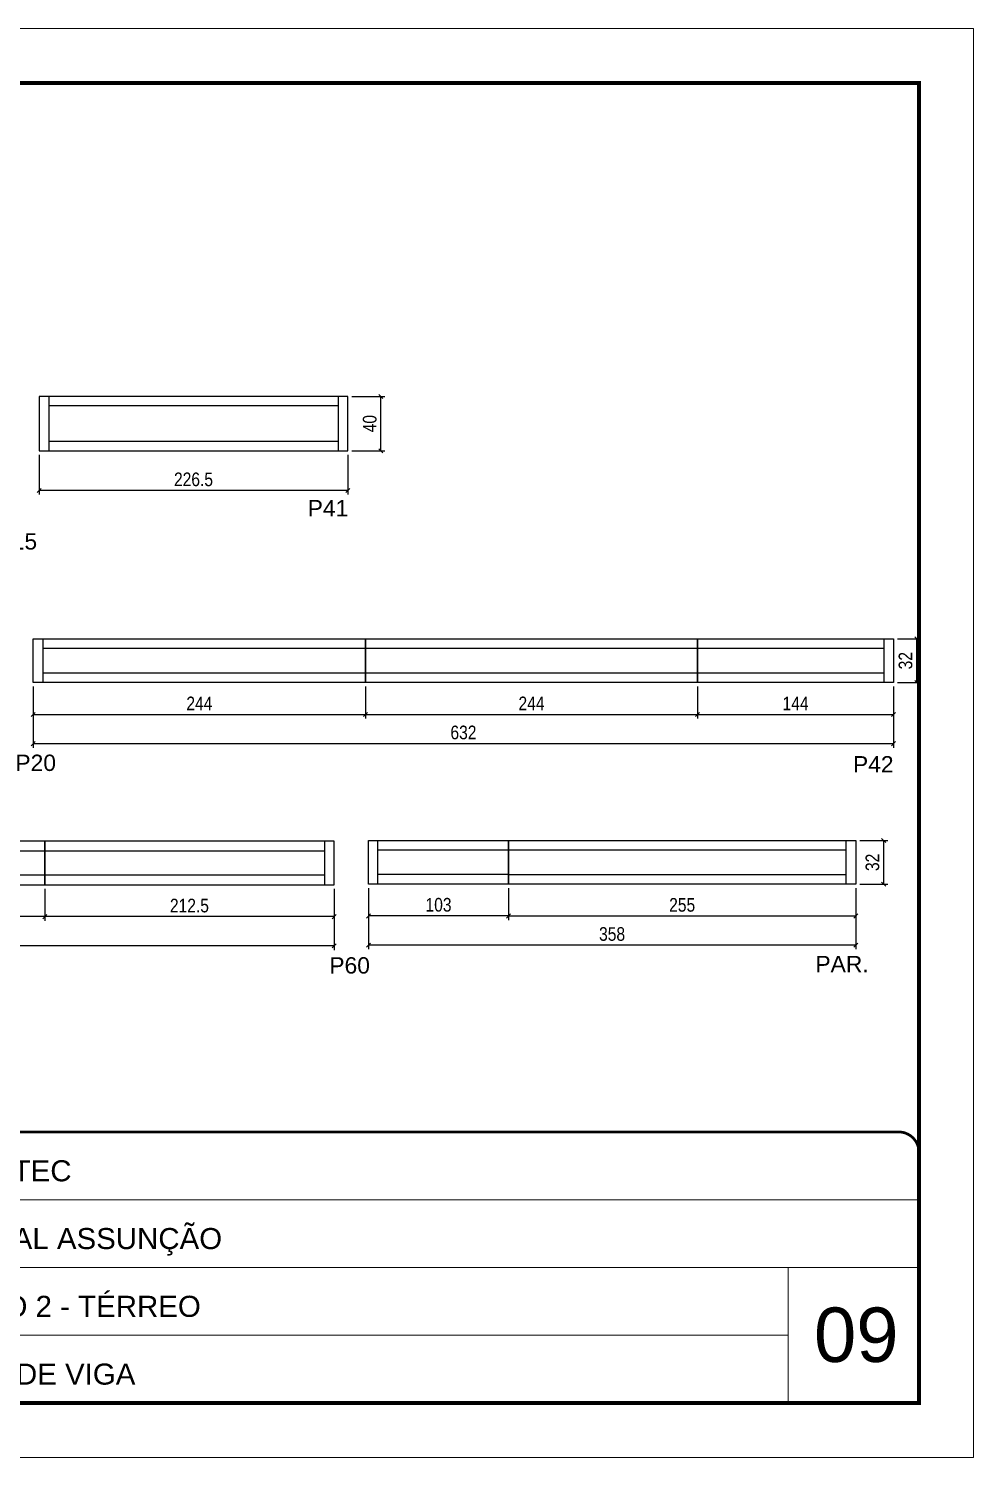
# Model space of a CAD drawing. Extents: x 2954 to 9234, y 774 to 9864.
# Drawn here: x 3745 to 4439, y 6517 to 7567 of the extents above; entities that cross this region are included whole.
import ezdxf

# ---------------------------------------------------------------- set-up
doc = ezdxf.new("R2010")
doc.units = 0
doc.linetypes.add('CONTINUO', pattern=[0])
doc.linetypes.add('DASHED', pattern=[0.75, 0.5, -0.25])
for name, color, linetype in [('5', 5, 'Continuous'), ('Painéis', 200, 'Continuous'), ('SARR_2.2x7', 40, 'Continuous')]:
    doc.layers.add(name, color=color, linetype=linetype)
for name, color, linetype, lineweight in [('CARIMBO', 255, 'Continuous', 9), ('Escoras', 2, 'Continuous', 25), ('Folhas', 255, 'Continuous', 9), ('Romaneio', 3, 'Continuous', 13), ('SARRAFO DE PRESSAO', 251, 'DASHED', 9)]:
    doc.layers.add(name, color=color, linetype=linetype, lineweight=lineweight)
doc.styles.add('ARIAL', font='arial.ttf')
doc.styles.add('COTA TECNICA-50', font='techl___.ttf', dxfattribs={"height": 10})
doc.styles.get("Standard").update_dxf_attribs({"font": 'arial.ttf'})
doc.dimstyles.new('COTA PAINEL-50', dxfattribs={"dimtxt": 10, "dimasz": 3, "dimexe": 3, "dimexo": 3, "dimgap": 3, "dimtad": 1, "dimdec": 1, "dimzin": 12, "dimdsep": 46, "dimtxsty": 'COTA TECNICA-50', "dimblk1": 'OBLIQUE', "dimblk2": 'OBLIQUE', "dimsah": 1, "dimcen": 0.9, "dimclrd": 4, "dimclre": 4, "dimclrt": 240, "dimadec": 1, "dimazin": 3, "dimtfac": 1, "dimtdec": 1, "dimtmove": 0, "dimatfit": 3, "dimfxl": 1, "dimtolj": 1, "dimtzin": 12, "dimarcsym": 0})

# ---------------------------------------------------------------- blocks, each defined once
blk = doc.blocks.new('9999999999')
at = {"color": 30, "linetype": 'CONTINUO'}
for p, q in [((98564.6, 34379.6), (99584, 34379.6)), ((98564.6, 34329.8), (99488, 34329.8)), ((99584, 34329.8), (99488, 34329.8)), ((99488, 34329.8), (99488, 34230.2)), ((98564.6, 34280), (99488, 34280))]:
    blk.add_line(p, q, dxfattribs=at)
at = {"color": 30, "linetype": 'CONTINUO', "const_width": 2}
blk.add_lwpolyline([(99584, 34230.2), (99584, 34414.4, 0.414214), (99569, 34429.4), (98229, 34429.4, 0.414214), (98214, 34414.4), (98214, 34245.2, 0.414214), (98229, 34230.2), (99584, 34230.2)], format="xyb", dxfattribs=at)
at = {"layer": 'Folhas'}
blk.add_lwpolyline([(98139, 34190.2), (99624, 34190.2), (99624, 35240.2), (98139, 35240.2)], close=True, dxfattribs=at)
at = {"layer": 'Folhas', "color": 30, "const_width": 3}
blk.add_lwpolyline([(98214, 34230.2), (99584, 34230.2), (99584, 35200.2), (98214, 35200.2)], close=True, dxfattribs=at)
at = {"color": 7, "linetype": 'Continuous', "ltscale": 5, "style": 'ARIAL'}
for s, height, p in [('ROCONTEC', 15.48, (98837.7, 34393.1)), ('HOSPITAL ASSUNÇÃO', 15.483, (98837.7, 34343.3)), ('TRECHO 2 - TÉRREO', 15.483, (98837.7, 34293.5)), ('FUNDO DE VIGA', 15.483, (98837.7, 34243.7))]:
    blk.add_text(s, height=height, dxfattribs=at).set_placement(p)
blk = doc.blocks.new('_Oblique')
at = {"color": 0, "linetype": 'ByBlock', "lineweight": -2}
blk.add_line((-0.5, -0.5), (0.5, 0.5), dxfattribs=at)
blk = doc.blocks.new('*D271')
at = {"layer": 'Defpoints', "color": 0, "linetype": 'ByBlock', "transparency": 16777216}
for p in [(3979.2, 7296.9), (4003.5, 7296.9), (3979.2, 7256.9)]:
    blk.add_point(p, dxfattribs=at)
at = {"layer": 'Escoras', "color": 4, "linetype": 'ByBlock', "lineweight": -2, "transparency": 16777216}
for p, q in [((3982.2, 7296.9), (4006.5, 7296.9)), ((4003.5, 7256.9), (4003.5, 7296.9)), ((3982.2, 7256.9), (4006.5, 7256.9))]:
    blk.add_line(p, q, dxfattribs=at)
at = {"layer": 'Escoras', "color": 4, "linetype": 'ByBlock', "lineweight": -2, "transparency": 16777216, "xscale": 3, "yscale": 3, "zscale": 3}
for p, rotation in [((4003.5, 7296.9), 90), ((4003.5, 7256.9), 270)]:
    blk.add_blockref('_Oblique', p, dxfattribs=dict(at, rotation=rotation))
at = {"layer": 'Escoras', "color": 240, "linetype": 'ByBlock', "transparency": 16777216, "insert": (3995.4, 7276.9), "char_height": 10, "attachment_point": 5, "rotation": 90, "style": 'COTA TECNICA-50'}
blk.add_mtext('\\A1;40', dxfattribs=at)
blk = doc.blocks.new('*D336')
at = {"layer": 'Defpoints', "color": 0, "linetype": 'ByBlock', "transparency": 16777216}
for p in [(3752.6, 7256.9), (3979.2, 7256.9), (3752.6, 7227.8)]:
    blk.add_point(p, dxfattribs=at)
at = {"layer": 'Escoras', "color": 4, "linetype": 'ByBlock', "lineweight": -2, "transparency": 16777216}
for p, q in [((3752.6, 7253.9), (3752.6, 7224.8)), ((3979.2, 7253.9), (3979.2, 7224.8)), ((3979.2, 7227.8), (3752.6, 7227.8))]:
    blk.add_line(p, q, dxfattribs=at)
at = {"layer": 'Escoras', "color": 4, "linetype": 'ByBlock', "lineweight": -2, "transparency": 16777216, "xscale": 3, "yscale": 3, "zscale": 3, "rotation": 180}
blk.add_blockref('_Oblique', (3752.6, 7227.8), dxfattribs=at)
at = {"layer": 'Escoras', "color": 4, "linetype": 'ByBlock', "lineweight": -2, "transparency": 16777216, "xscale": 3, "yscale": 3, "zscale": 3}
blk.add_blockref('_Oblique', (3979.2, 7227.8), dxfattribs=at)
at = {"layer": 'Escoras', "color": 240, "linetype": 'ByBlock', "transparency": 16777216, "insert": (3865.9, 7235.9), "char_height": 10, "attachment_point": 5, "style": 'COTA TECNICA-50'}
blk.add_mtext('\\A1;226.5', dxfattribs=at)
blk = doc.blocks.new('*D287')
at = {"layer": 'Defpoints', "color": 0, "linetype": 'ByBlock', "transparency": 16777216}
for p in [(3994.4, 6938.5), (4352.4, 6938.5), (3994.4, 6893.6)]:
    blk.add_point(p, dxfattribs=at)
at = {"layer": 'Romaneio', "color": 4, "linetype": 'ByBlock', "lineweight": -2, "transparency": 16777216}
for p, q in [((3994.4, 6935.5), (3994.4, 6890.6)), ((4352.4, 6935.5), (4352.4, 6890.6)), ((4352.4, 6893.6), (3994.4, 6893.6))]:
    blk.add_line(p, q, dxfattribs=at)
at = {"layer": 'Romaneio', "color": 4, "linetype": 'ByBlock', "lineweight": -2, "transparency": 16777216, "xscale": 3, "yscale": 3, "zscale": 3, "rotation": 180}
blk.add_blockref('_Oblique', (3994.4, 6893.6), dxfattribs=at)
at = {"layer": 'Romaneio', "color": 4, "linetype": 'ByBlock', "lineweight": -2, "transparency": 16777216, "xscale": 3, "yscale": 3, "zscale": 3}
blk.add_blockref('_Oblique', (4352.4, 6893.6), dxfattribs=at)
at = {"layer": 'Romaneio', "color": 240, "linetype": 'ByBlock', "transparency": 16777216, "insert": (4173.4, 6901.8), "char_height": 10, "attachment_point": 5, "style": 'COTA TECNICA-50'}
blk.add_mtext('\\A1;358', dxfattribs=at)
blk = doc.blocks.new('*D288')
at = {"layer": 'Defpoints', "color": 0, "linetype": 'Continuous', "transparency": 16777216}
for p in [(3994.4, 6938.5), (4097.4, 6938.5), (3994.4, 6915.1)]:
    blk.add_point(p, dxfattribs=at)
at = {"layer": 'Painéis', "color": 4, "linetype": 'Continuous', "lineweight": -2, "transparency": 16777216}
for p, q in [((3994.4, 6935.5), (3994.4, 6912.1)), ((4097.4, 6935.5), (4097.4, 6912.1)), ((4097.4, 6915.1), (3994.4, 6915.1))]:
    blk.add_line(p, q, dxfattribs=at)
at = {"layer": 'Painéis', "color": 4, "linetype": 'Continuous', "lineweight": -2, "transparency": 16777216, "xscale": 3, "yscale": 3, "zscale": 3, "rotation": 180}
blk.add_blockref('_Oblique', (3994.4, 6915.1), dxfattribs=at)
at = {"layer": 'Painéis', "color": 4, "linetype": 'Continuous', "lineweight": -2, "transparency": 16777216, "xscale": 3, "yscale": 3, "zscale": 3}
blk.add_blockref('_Oblique', (4097.4, 6915.1), dxfattribs=at)
at = {"layer": 'Painéis', "color": 240, "linetype": 'Continuous', "transparency": 16777216, "insert": (4045.9, 6923.3), "char_height": 10, "attachment_point": 5, "style": 'COTA TECNICA-50'}
blk.add_mtext('\\A1;103', dxfattribs=at)
blk = doc.blocks.new('*D289')
at = {"layer": 'Defpoints', "color": 0, "linetype": 'ByBlock', "transparency": 16777216}
for p in [(4097.4, 6938.5), (4352.4, 6938.5), (4352.4, 6915.1)]:
    blk.add_point(p, dxfattribs=at)
at = {"layer": 'Romaneio', "color": 4, "linetype": 'ByBlock', "lineweight": -2, "transparency": 16777216}
for p, q in [((4097.4, 6935.5), (4097.4, 6912.1)), ((4352.4, 6935.5), (4352.4, 6912.1)), ((4097.4, 6915.1), (4352.4, 6915.1))]:
    blk.add_line(p, q, dxfattribs=at)
at = {"layer": 'Romaneio', "color": 4, "linetype": 'ByBlock', "lineweight": -2, "transparency": 16777216, "xscale": 3, "yscale": 3, "zscale": 3, "rotation": 180}
blk.add_blockref('_Oblique', (4097.4, 6915.1), dxfattribs=at)
at = {"layer": 'Romaneio', "color": 4, "linetype": 'ByBlock', "lineweight": -2, "transparency": 16777216, "xscale": 3, "yscale": 3, "zscale": 3}
blk.add_blockref('_Oblique', (4352.4, 6915.1), dxfattribs=at)
at = {"layer": 'Romaneio', "color": 240, "linetype": 'ByBlock', "transparency": 16777216, "insert": (4224.9, 6923.2), "char_height": 10, "attachment_point": 5, "style": 'COTA TECNICA-50'}
blk.add_mtext('\\A1;255', dxfattribs=at)
blk = doc.blocks.new('*D290')
at = {"layer": 'Defpoints', "color": 0, "linetype": 'ByBlock', "transparency": 16777216}
for p in [(3756.7, 6938.1), (3969.2, 6938.1), (3756.7, 6914.6)]:
    blk.add_point(p, dxfattribs=at)
at = {"layer": 'Romaneio', "color": 4, "linetype": 'ByBlock', "lineweight": -2, "transparency": 16777216}
for p, q in [((3756.7, 6935.1), (3756.7, 6911.6)), ((3969.2, 6935.1), (3969.2, 6911.6)), ((3969.2, 6914.6), (3756.7, 6914.6))]:
    blk.add_line(p, q, dxfattribs=at)
at = {"layer": 'Romaneio', "color": 4, "linetype": 'ByBlock', "lineweight": -2, "transparency": 16777216, "xscale": 3, "yscale": 3, "zscale": 3, "rotation": 180}
blk.add_blockref('_Oblique', (3756.7, 6914.6), dxfattribs=at)
at = {"layer": 'Romaneio', "color": 4, "linetype": 'ByBlock', "lineweight": -2, "transparency": 16777216, "xscale": 3, "yscale": 3, "zscale": 3}
blk.add_blockref('_Oblique', (3969.2, 6914.6), dxfattribs=at)
at = {"layer": 'Romaneio', "color": 240, "linetype": 'ByBlock', "transparency": 16777216, "insert": (3862.9, 6922.7), "char_height": 10, "attachment_point": 5, "style": 'COTA TECNICA-50'}
blk.add_mtext('\\A1;212.5', dxfattribs=at)
blk = doc.blocks.new('*D291')
at = {"layer": 'Defpoints', "color": 0, "linetype": 'ByBlock', "transparency": 16777216}
for p in [(3512.7, 6938.1), (3756.7, 6938.1), (3512.7, 6914.6)]:
    blk.add_point(p, dxfattribs=at)
at = {"layer": 'Romaneio', "color": 4, "linetype": 'ByBlock', "lineweight": -2, "transparency": 16777216}
for p, q in [((3512.7, 6935.1), (3512.7, 6911.6)), ((3756.7, 6935.1), (3756.7, 6911.6)), ((3756.7, 6914.6), (3512.7, 6914.6))]:
    blk.add_line(p, q, dxfattribs=at)
at = {"layer": 'Romaneio', "color": 4, "linetype": 'ByBlock', "lineweight": -2, "transparency": 16777216, "xscale": 3, "yscale": 3, "zscale": 3, "rotation": 180}
blk.add_blockref('_Oblique', (3512.7, 6914.6), dxfattribs=at)
at = {"layer": 'Romaneio', "color": 4, "linetype": 'ByBlock', "lineweight": -2, "transparency": 16777216, "xscale": 3, "yscale": 3, "zscale": 3}
blk.add_blockref('_Oblique', (3756.7, 6914.6), dxfattribs=at)
at = {"layer": 'Romaneio', "color": 240, "linetype": 'ByBlock', "transparency": 16777216, "insert": (3634.7, 6922.7), "char_height": 10, "attachment_point": 5, "style": 'COTA TECNICA-50'}
blk.add_mtext('\\A1;244', dxfattribs=at)
blk = doc.blocks.new('*D292')
at = {"layer": 'Defpoints', "color": 0, "linetype": 'ByBlock', "transparency": 16777216}
for p in [(3042.2, 6938.1), (3969.2, 6938.1), (3042.2, 6893.1)]:
    blk.add_point(p, dxfattribs=at)
at = {"layer": 'Romaneio', "color": 4, "linetype": 'ByBlock', "lineweight": -2, "transparency": 16777216}
for p, q in [((3042.2, 6935.1), (3042.2, 6890.1)), ((3969.2, 6935.1), (3969.2, 6890.1)), ((3969.2, 6893.1), (3042.2, 6893.1))]:
    blk.add_line(p, q, dxfattribs=at)
at = {"layer": 'Romaneio', "color": 4, "linetype": 'ByBlock', "lineweight": -2, "transparency": 16777216, "xscale": 3, "yscale": 3, "zscale": 3, "rotation": 180}
blk.add_blockref('_Oblique', (3042.2, 6893.1), dxfattribs=at)
at = {"layer": 'Romaneio', "color": 4, "linetype": 'ByBlock', "lineweight": -2, "transparency": 16777216, "xscale": 3, "yscale": 3, "zscale": 3}
blk.add_blockref('_Oblique', (3969.2, 6893.1), dxfattribs=at)
at = {"layer": 'Romaneio', "color": 240, "linetype": 'ByBlock', "transparency": 16777216, "insert": (3505.7, 6901.2), "char_height": 10, "attachment_point": 5, "style": 'COTA TECNICA-50'}
blk.add_mtext('\\A1;927', dxfattribs=at)
blk = doc.blocks.new('*D243')
at = {"layer": 'Defpoints', "color": 0, "linetype": 'ByBlock', "transparency": 16777216}
for p in [(3748.2, 7086.7), (3992.2, 7086.7), (3992.2, 7063.2)]:
    blk.add_point(p, dxfattribs=at)
at = {"layer": 'Romaneio', "color": 4, "linetype": 'ByBlock', "lineweight": -2, "transparency": 16777216}
for p, q in [((3748.2, 7083.7), (3748.2, 7060.2)), ((3992.2, 7083.7), (3992.2, 7060.2)), ((3748.2, 7063.2), (3992.2, 7063.2))]:
    blk.add_line(p, q, dxfattribs=at)
at = {"layer": 'Romaneio', "color": 4, "linetype": 'ByBlock', "lineweight": -2, "transparency": 16777216, "xscale": 3, "yscale": 3, "zscale": 3, "rotation": 180}
blk.add_blockref('_Oblique', (3748.2, 7063.2), dxfattribs=at)
at = {"layer": 'Romaneio', "color": 4, "linetype": 'ByBlock', "lineweight": -2, "transparency": 16777216, "xscale": 3, "yscale": 3, "zscale": 3}
blk.add_blockref('_Oblique', (3992.2, 7063.2), dxfattribs=at)
at = {"layer": 'Romaneio', "color": 240, "linetype": 'ByBlock', "transparency": 16777216, "insert": (3870.2, 7071.3), "char_height": 10, "attachment_point": 5, "style": 'COTA TECNICA-50'}
blk.add_mtext('\\A1;244', dxfattribs=at)
blk = doc.blocks.new('*D244')
at = {"layer": 'Defpoints', "color": 0, "linetype": 'ByBlock', "transparency": 16777216}
for p in [(3992.2, 7086.7), (4236.2, 7086.7), (4236.2, 7063.2)]:
    blk.add_point(p, dxfattribs=at)
at = {"layer": 'Romaneio', "color": 4, "linetype": 'ByBlock', "lineweight": -2, "transparency": 16777216}
for p, q in [((3992.2, 7083.7), (3992.2, 7060.2)), ((4236.2, 7083.7), (4236.2, 7060.2)), ((3992.2, 7063.2), (4236.2, 7063.2))]:
    blk.add_line(p, q, dxfattribs=at)
at = {"layer": 'Romaneio', "color": 4, "linetype": 'ByBlock', "lineweight": -2, "transparency": 16777216, "xscale": 3, "yscale": 3, "zscale": 3, "rotation": 180}
blk.add_blockref('_Oblique', (3992.2, 7063.2), dxfattribs=at)
at = {"layer": 'Romaneio', "color": 4, "linetype": 'ByBlock', "lineweight": -2, "transparency": 16777216, "xscale": 3, "yscale": 3, "zscale": 3}
blk.add_blockref('_Oblique', (4236.2, 7063.2), dxfattribs=at)
at = {"layer": 'Romaneio', "color": 240, "linetype": 'ByBlock', "transparency": 16777216, "insert": (4114.2, 7071.3), "char_height": 10, "attachment_point": 5, "style": 'COTA TECNICA-50'}
blk.add_mtext('\\A1;244', dxfattribs=at)
blk = doc.blocks.new('*D245')
at = {"layer": 'Defpoints', "color": 0, "linetype": 'ByBlock', "transparency": 16777216}
for p in [(4236.2, 7086.7), (4380.2, 7086.7), (4380.2, 7063.2)]:
    blk.add_point(p, dxfattribs=at)
at = {"layer": 'Romaneio', "color": 4, "linetype": 'ByBlock', "lineweight": -2, "transparency": 16777216}
for p, q in [((4236.2, 7083.7), (4236.2, 7060.2)), ((4380.2, 7083.7), (4380.2, 7060.2)), ((4236.2, 7063.2), (4380.2, 7063.2))]:
    blk.add_line(p, q, dxfattribs=at)
at = {"layer": 'Romaneio', "color": 4, "linetype": 'ByBlock', "lineweight": -2, "transparency": 16777216, "xscale": 3, "yscale": 3, "zscale": 3, "rotation": 180}
blk.add_blockref('_Oblique', (4236.2, 7063.2), dxfattribs=at)
at = {"layer": 'Romaneio', "color": 4, "linetype": 'ByBlock', "lineweight": -2, "transparency": 16777216, "xscale": 3, "yscale": 3, "zscale": 3}
blk.add_blockref('_Oblique', (4380.2, 7063.2), dxfattribs=at)
at = {"layer": 'Romaneio', "color": 240, "linetype": 'ByBlock', "transparency": 16777216, "insert": (4308.2, 7071.3), "char_height": 10, "attachment_point": 5, "style": 'COTA TECNICA-50'}
blk.add_mtext('\\A1;144', dxfattribs=at)
blk = doc.blocks.new('*D246')
at = {"layer": 'Defpoints', "color": 0, "linetype": 'ByBlock', "transparency": 16777216}
for p in [(3748.2, 7086.7), (4380.2, 7086.7), (3748.2, 7041.7)]:
    blk.add_point(p, dxfattribs=at)
at = {"layer": 'Romaneio', "color": 4, "linetype": 'ByBlock', "lineweight": -2, "transparency": 16777216}
for p, q in [((3748.2, 7083.7), (3748.2, 7038.7)), ((4380.2, 7083.7), (4380.2, 7038.7)), ((4380.2, 7041.7), (3748.2, 7041.7))]:
    blk.add_line(p, q, dxfattribs=at)
at = {"layer": 'Romaneio', "color": 4, "linetype": 'ByBlock', "lineweight": -2, "transparency": 16777216, "xscale": 3, "yscale": 3, "zscale": 3, "rotation": 180}
blk.add_blockref('_Oblique', (3748.2, 7041.7), dxfattribs=at)
at = {"layer": 'Romaneio', "color": 4, "linetype": 'ByBlock', "lineweight": -2, "transparency": 16777216, "xscale": 3, "yscale": 3, "zscale": 3}
blk.add_blockref('_Oblique', (4380.2, 7041.7), dxfattribs=at)
at = {"layer": 'Romaneio', "color": 240, "linetype": 'ByBlock', "transparency": 16777216, "insert": (4064.2, 7049.9), "char_height": 10, "attachment_point": 5, "style": 'COTA TECNICA-50'}
blk.add_mtext('\\A1;632', dxfattribs=at)
blk = doc.blocks.new('*D251')
at = {"layer": 'Defpoints', "color": 0, "linetype": 'ByBlock', "transparency": 16777216}
for p in [(4352.4, 6970.5), (4352.4, 6938.5), (4372.9, 6938.5)]:
    blk.add_point(p, dxfattribs=at)
at = {"layer": 'Romaneio', "color": 4, "linetype": 'ByBlock', "lineweight": -2, "transparency": 16777216}
for p, q in [((4355.4, 6970.5), (4375.9, 6970.5)), ((4372.9, 6970.5), (4372.9, 6938.5)), ((4355.4, 6938.5), (4375.9, 6938.5))]:
    blk.add_line(p, q, dxfattribs=at)
at = {"layer": 'Romaneio', "color": 4, "linetype": 'ByBlock', "lineweight": -2, "transparency": 16777216, "xscale": 3, "yscale": 3, "zscale": 3}
for p, rotation in [((4372.9, 6970.5), 90), ((4372.9, 6938.5), 270)]:
    blk.add_blockref('_Oblique', p, dxfattribs=dict(at, rotation=rotation))
at = {"layer": 'Romaneio', "color": 240, "linetype": 'ByBlock', "transparency": 16777216, "insert": (4364.7, 6954.5), "char_height": 10, "attachment_point": 5, "rotation": 90, "style": 'COTA TECNICA-50'}
blk.add_mtext('\\A1;32', dxfattribs=at)
blk = doc.blocks.new('*D252')
at = {"layer": 'Defpoints', "color": 0, "linetype": 'ByBlock', "transparency": 16777216}
for p in [(4380.2, 7118.7), (4397.2, 7118.7), (4380.2, 7086.7)]:
    blk.add_point(p, dxfattribs=at)
at = {"layer": 'Romaneio', "color": 4, "linetype": 'ByBlock', "lineweight": -2, "transparency": 16777216}
for p, q in [((4383.2, 7118.7), (4400.2, 7118.7)), ((4397.2, 7086.7), (4397.2, 7118.7)), ((4383.2, 7086.7), (4400.2, 7086.7))]:
    blk.add_line(p, q, dxfattribs=at)
at = {"layer": 'Romaneio', "color": 4, "linetype": 'ByBlock', "lineweight": -2, "transparency": 16777216, "xscale": 3, "yscale": 3, "zscale": 3}
for p, rotation in [((4397.2, 7118.7), 90), ((4397.2, 7086.7), 270)]:
    blk.add_blockref('_Oblique', p, dxfattribs=dict(at, rotation=rotation))
at = {"layer": 'Romaneio', "color": 240, "linetype": 'ByBlock', "transparency": 16777216, "insert": (4389, 7102.7), "char_height": 10, "attachment_point": 5, "rotation": 90, "style": 'COTA TECNICA-50'}
blk.add_mtext('\\A1;32', dxfattribs=at)

msp = doc.modelspace()

# ---------------------------------------------------------------- linework, layer by layer
at = {"layer": 'Painéis', "linetype": 'Continuous'}
for p, q in [((3994.41, 6970.53), (4097.43, 6970.53)), ((3994.41, 6938.53), (3994.41, 6970.53)), ((4097.43, 6970.53), (4097.43, 6938.53)), ((4097.43, 6938.53), (3994.41, 6938.53))]:
    msp.add_line(p, q, dxfattribs=at)
for points in [[(3979.16, 7296.93), (3752.64, 7296.93), (3752.64, 7256.93), (3979.16, 7256.93)], [(3748.21, 7118.66), (3992.21, 7118.66), (3992.21, 7086.66), (3748.21, 7086.66)], [(3992.21, 7118.66), (4236.21, 7118.66), (4236.21, 7086.66), (3992.21, 7086.66)], [(4236.21, 7086.66), (4236.21, 7118.66), (4380.21, 7118.66), (4380.21, 7086.66)], [(3756.66, 6970.06), (3512.66, 6970.06), (3512.66, 6938.06), (3756.66, 6938.06)], [(3969.16, 6970.06), (3756.66, 6970.06), (3756.66, 6938.06), (3969.16, 6938.06)], [(4352.43, 6938.53), (4097.43, 6938.53), (4097.43, 6970.53), (4352.43, 6970.53)]]:
    msp.add_lwpolyline(points, close=True, dxfattribs=at)
at = {"layer": 'SARR_2.2x7', "linetype": 'Continuous'}
for p, q in [((3972.13, 7289.93), (3759.64, 7289.93)), ((3759.68, 7296.93), (3759.68, 7256.93)), ((3972.13, 7296.93), (3972.13, 7256.93)), ((3759.61, 7263.93), (3972.13, 7263.93)), ((3755.21, 7118.66), (3755.21, 7086.66)), ((3992.21, 7111.66), (3755.21, 7111.66)), ((4236.21, 7111.66), (3992.21, 7111.66)), ((4373.21, 7111.66), (4236.21, 7111.66)), ((4373.21, 7086.66), (4373.21, 7118.66)), ((3755.21, 7093.66), (3992.21, 7093.66)), ((3992.21, 7093.66), (4236.21, 7093.66)), ((4236.21, 7093.66), (4373.21, 7093.66)), ((3512.66, 6963.06), (3756.66, 6963.06)), ((3756.66, 6963.06), (3962.16, 6963.06)), ((3962.16, 6970.06), (3962.16, 6938.06)), ((4001.41, 6938.53), (4001.41, 6970.53)), ((4097.43, 6963.53), (4001.41, 6963.53)), ((4345.43, 6963.53), (4097.43, 6963.53)), ((4345.43, 6938.53), (4345.43, 6970.53)), ((3756.66, 6945.06), (3512.66, 6945.06)), ((3962.16, 6945.06), (3756.66, 6945.06)), ((4097.43, 6945.53), (4001.41, 6945.53)), ((4097.43, 6945.53), (4345.43, 6945.53))]:
    msp.add_line(p, q, dxfattribs=at)

# ---------------------------------------------------------------- block references
at = {"layer": 'SARRAFO DE PRESSAO', "color": 6, "linetype": 'ByBlock'}
msp.add_blockref('9999999999', (-95185.12, -27672.99), dxfattribs=at)

# ---------------------------------------------------------------- texts
at = {"layer": '5', "linetype": 'Continuous'}
for s, rotation, p in [('P41', 0.00004, (3949.79, 7208.8)), ('V215', 0.00004, (3711.88, 7184.38)), ('P20', 359.99996, (3735.06, 7021.67)), ('P42', 359.99996, (4350.38, 7020.56)), ('P60', 359.99996, (3965.68, 6872.8)), ('PAR.', 359.99996, (4322.79, 6873.79))]:
    msp.add_text(s, height=12, rotation=rotation, dxfattribs=at).set_placement(p)
at = {"layer": 'CARIMBO', "style": 'ARIAL'}
msp.add_text('09', height=40, dxfattribs=at).set_placement((4321.72, 6587.36))

# ---------------------------------------------------------------- dimensions: what is measured, and where the dimension line sits
at = {"layer": 'Escoras', "linetype": 'ByBlock'}
dim = msp.add_aligned_dim(p1=(3979.16, 7256.93), p2=(3979.16, 7296.93), distance=-24.36, dimstyle='COTA PAINEL-50', override={"dimarcsym": 1}, dxfattribs=at)
dim.commit()
dim.dimension.update_dxf_attribs({"geometry": '*D271', "text_midpoint": (3995.43, 7276.93)})
dim = msp.add_linear_dim(base=(3752.64, 7227.84), p1=(3979.16, 7256.93), p2=(3752.64, 7256.93), angle=180, dimstyle='COTA PAINEL-50', override={"dimarcsym": 1}, dxfattribs=at)
dim.commit()
dim.dimension.update_dxf_attribs({"geometry": '*D336', "text_midpoint": (3865.9, 7235.95)})
at = {"layer": 'Painéis', "linetype": 'Continuous'}
dim = msp.add_linear_dim(base=(3994.41, 6915.07), p1=(4097.43, 6938.53), p2=(3994.41, 6938.53), dimstyle='COTA PAINEL-50', override={"dimarcsym": 1}, dxfattribs=at)
dim.commit()
dim.dimension.update_dxf_attribs({"geometry": '*D288', "text_midpoint": (4045.92, 6923.29)})
at = {"layer": 'Romaneio', "linetype": 'ByBlock'}
dim = msp.add_aligned_dim(p1=(4380.21, 7086.66), p2=(4380.21, 7118.66), distance=-16.98, dimstyle='COTA PAINEL-50', override={"dimarcsym": 1}, dxfattribs=at)
dim.commit()
dim.dimension.update_dxf_attribs({"geometry": '*D252', "text_midpoint": (4388.97, 7102.66)})
for base, p1, p2, override, picture, middle in [((3992.21, 7063.2), (3748.21, 7086.66), (3992.21, 7086.66), {"dimtmove": 1, "dimarcsym": 1}, '*D243', (3870.21, 7071.27)), ((3748.21, 7041.7), (4380.21, 7086.66), (3748.21, 7086.66), {"dimtmove": 1, "dimarcsym": 1}, '*D246', (4064.21, 7049.92)), ((4236.21, 7063.2), (3992.21, 7086.66), (4236.21, 7086.66), {"dimtmove": 1, "dimarcsym": 1}, '*D244', (4114.21, 7071.27)), ((4380.21, 7063.2), (4236.21, 7086.66), (4380.21, 7086.66), {"dimtmove": 1, "dimarcsym": 1}, '*D245', (4308.21, 7071.27)), ((3994.41, 6893.57), (4352.43, 6938.53), (3994.41, 6938.53), {"dimarcsym": 1}, '*D287', (4173.42, 6901.81)), ((4352.43, 6915.07), (4097.43, 6938.53), (4352.43, 6938.53), {"dimarcsym": 1}, '*D289', (4224.93, 6923.18))]:
    dim = msp.add_linear_dim(base=base, p1=p1, p2=p2, dimstyle='COTA PAINEL-50', override=override, dxfattribs=at)
    dim.commit()
    dim.dimension.update_dxf_attribs({"geometry": picture, "text_midpoint": middle})
for base, p1, p2, angle, override, picture, middle in [((4372.91, 6938.53), (4352.43, 6970.53), (4352.43, 6938.53), 90, {"dimarcsym": 1}, '*D251', (4364.69, 6954.53)), ((3042.16, 6893.11), (3969.16, 6938.06), (3042.16, 6938.06), 180, {"dimtmove": 1, "dimarcsym": 1}, '*D292', (3505.66, 6901.21)), ((3512.66, 6914.6), (3756.66, 6938.06), (3512.66, 6938.06), 180, {"dimtmove": 1, "dimarcsym": 1}, '*D291', (3634.66, 6922.68)), ((3756.66, 6914.6), (3969.16, 6938.06), (3756.66, 6938.06), 180, {"dimarcsym": 1}, '*D290', (3862.91, 6922.71))]:
    dim = msp.add_linear_dim(base=base, p1=p1, p2=p2, angle=angle, dimstyle='COTA PAINEL-50', override=override, dxfattribs=at)
    dim.commit()
    dim.dimension.update_dxf_attribs({"geometry": picture, "text_midpoint": middle})

doc.saveas('drawing.dxf')
